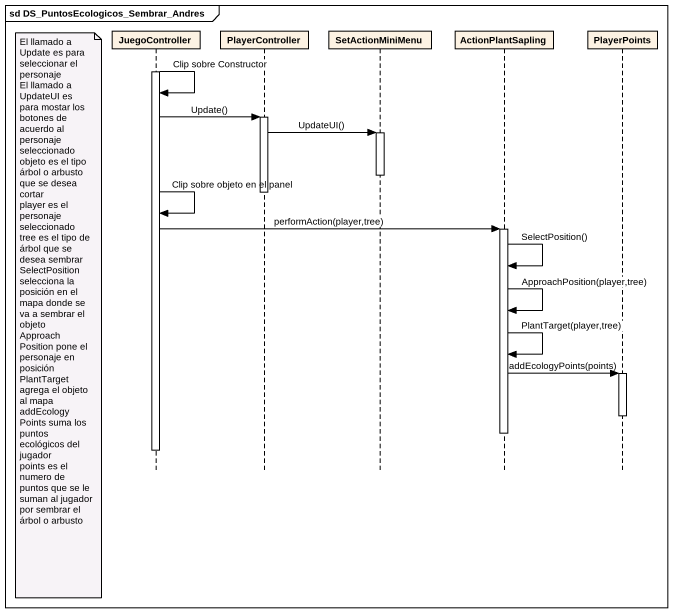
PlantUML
@startuml
mainframe sd DS_PuntosEcologicos_Sembrar_Andres
hide footbox
participant JuegoController
participant PlayerController
participant SetActionMiniMenu
participant ActionPlantSapling
participant PlayerPoints

activate JuegoController
JuegoController -> JuegoController : Clip sobre Constructor
JuegoController -> PlayerController : Update()
activate PlayerController
PlayerController -> SetActionMiniMenu : UpdateUI()
activate SetActionMiniMenu
deactivate SetActionMiniMenu
deactivate PlayerController
JuegoController -> JuegoController : Clip sobre objeto en el panel
JuegoController -> ActionPlantSapling : performAction(player,tree)
activate ActionPlantSapling
ActionPlantSapling -> ActionPlantSapling : SelectPosition()
ActionPlantSapling -> ActionPlantSapling : ApproachPosition(player,tree)
note left of JuegoController
  El llamado a Update es para seleccionar el personaje
  El llamado a UpdateUI es para mostar los botones de acuerdo al personaje seleccionado
  objeto es el tipo árbol o arbusto que se desea cortar
  player es el personaje seleccionado
  tree es el tipo de árbol que se desea sembrar
  SelectPosition selecciona la posición en el mapa donde se va a sembrar el objeto
  ApproachPosition pone el personaje en posición
  PlantTarget agrega el objeto al mapa
  addEcologyPoints suma los puntos ecológicos del jugador
  points es el numero de puntos que se le suman al jugador por sembrar el árbol o arbusto
end note
ActionPlantSapling -> ActionPlantSapling : PlantTarget(player,tree)
ActionPlantSapling -> PlayerPoints : addEcologyPoints(points)
activate PlayerPoints
deactivate PlayerPoints
deactivate ActionPlantSapling
deactivate JuegoController
@enduml
